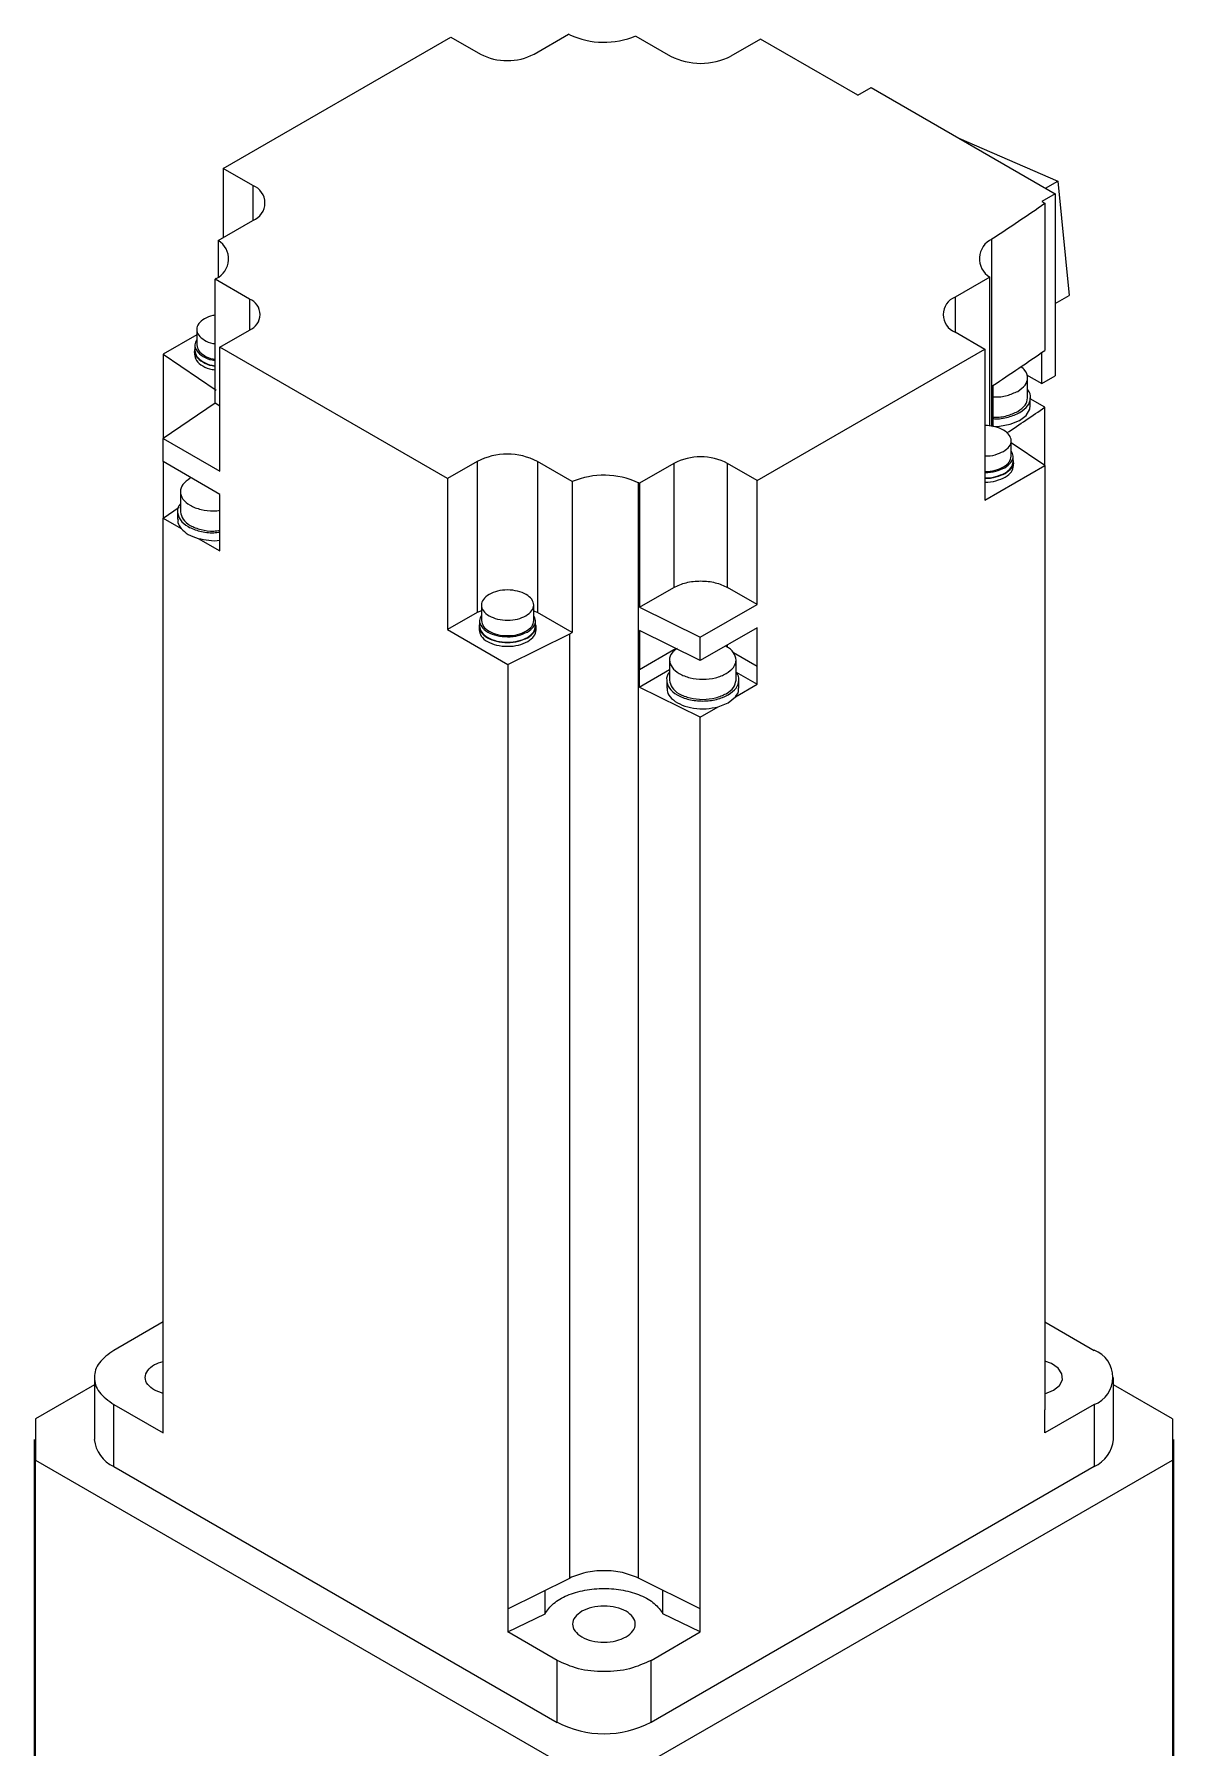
# Model space of a CAD drawing. Header units: millimetres. Extents: x 0 to 597, y 0 to 420.
# Drawn here: x 368.82 to 376.82, y 182.45 to 194.48 of the extents above; entities that cross this region are included whole.
import ezdxf

# ---------------------------------------------------------------- set-up
doc = ezdxf.new("R2010")
doc.units = ezdxf.units.MM

msp = doc.modelspace()

# ---------------------------------------------------------------- linework, layer by layer
at = {"color": 7, "linetype": 'Continuous', "lineweight": 25}
for p, q in [((370.151, 193.541), (371.749, 194.464)), ((371.749, 194.464), (371.956, 194.344)), ((372.334, 194.344), (372.575, 194.483)), ((372.583, 194.479), (372.575, 194.483)), ((373.047, 194.471), (373.29, 194.33)), ((373.922, 194.45), (373.715, 194.33)), ((374.606, 194.055), (373.922, 194.45)), ((374.606, 194.055), (374.7, 194.11)), ((374.7, 194.11), (375.992, 193.364)), ((375.316, 193.754), (376.009, 193.452)), ((370.358, 193.421), (370.151, 193.541)), ((370.151, 193.541), (370.151, 193.057)), ((375.992, 193.364), (375.897, 193.31)), ((375.924, 193.403), (376.009, 193.452)), ((375.992, 193.364), (375.992, 192.085)), ((376.009, 193.452), (376.09, 192.649)), ((375.897, 193.31), (375.919, 193.297)), ((375.919, 193.297), (375.919, 192.263)), ((370.115, 193.036), (370.358, 193.176)), ((370.115, 193.036), (370.115, 192.778)), ((370.1, 192.768), (370.093, 192.763)), ((370.335, 192.624), (370.093, 192.763)), ((370.093, 191.892), (370.093, 192.763)), ((375.533, 192.778), (375.289, 192.638)), ((375.533, 191.731), (375.533, 192.778)), ((375.992, 192.593), (376.09, 192.649)), ((369.965, 192.411), (369.965, 192.301)), ((370.127, 192.287), (370.335, 192.406)), ((375.289, 192.393), (375.497, 192.273)), ((369.965, 192.372), (369.728, 192.236)), ((369.948, 192.264), (369.948, 192.236)), ((369.951, 192.302), (369.951, 192.263)), ((371.725, 191.364), (370.127, 192.287)), ((370.127, 191.416), (370.127, 192.287)), ((373.899, 191.35), (375.497, 192.273)), ((375.497, 192.273), (375.497, 191.211)), ((369.728, 192.236), (370.1, 191.985)), ((369.728, 192.236), (369.728, 191.646)), ((375.897, 192.031), (375.897, 192.248)), ((375.79, 192.092), (375.897, 192.031)), ((375.797, 191.93), (375.797, 192.072)), ((375.897, 192.031), (375.992, 192.085)), ((375.554, 192.016), (375.554, 191.744)), ((375.817, 191.876), (375.817, 191.93)), ((375.919, 191.865), (375.817, 191.924)), ((370.093, 191.892), (369.728, 191.646)), ((370.127, 191.873), (370.093, 191.892)), ((375.919, 191.455), (375.919, 191.865)), ((375.553, 191.743), (375.553, 191.729)), ((369.728, 191.483), (369.728, 191.646)), ((369.728, 191.646), (370.127, 191.416)), ((375.683, 191.52), (375.683, 191.629)), ((375.919, 191.455), (375.683, 191.615)), ((370.127, 191.252), (369.728, 191.483)), ((369.728, 191.483), (369.728, 191.085)), ((371.933, 191.484), (371.725, 191.364)), ((371.933, 191.484), (371.933, 190.422)), ((372.601, 191.343), (372.357, 191.484)), ((372.357, 191.484), (372.357, 190.422)), ((373.314, 191.47), (373.073, 191.331)), ((373.314, 191.47), (373.314, 190.599)), ((373.899, 191.35), (373.691, 191.47)), ((373.691, 190.599), (373.691, 191.47)), ((375.497, 191.211), (375.919, 191.455)), ((375.696, 191.482), (375.696, 191.52)), ((375.699, 191.454), (375.699, 191.482)), ((375.919, 191.455), (375.919, 184.825)), ((371.725, 191.364), (371.725, 190.303)), ((372.601, 191.343), (372.601, 190.282)), ((373.065, 183.643), (373.065, 191.335)), ((373.073, 191.331), (373.073, 190.46)), ((373.899, 190.479), (373.899, 191.35)), ((369.85, 191.271), (369.85, 191.129)), ((370.127, 190.98), (370.127, 191.252)), ((369.728, 191.085), (369.841, 191.162)), ((369.728, 191.085), (369.855, 191.012)), ((369.728, 184.825), (369.728, 191.085)), ((369.83, 191.13), (369.83, 191.075)), ((369.975, 190.943), (370.127, 190.855)), ((370.127, 190.855), (370.127, 190.98)), ((373.073, 190.46), (373.314, 190.599)), ((373.899, 190.479), (373.691, 190.599)), ((371.963, 190.475), (371.963, 190.366)), ((372.33, 190.366), (372.33, 190.475)), ((373.073, 190.46), (373.499, 190.249)), ((373.499, 190.249), (373.899, 190.479)), ((371.933, 190.422), (371.725, 190.303)), ((371.963, 190.434), (371.933, 190.422)), ((371.95, 190.367), (371.95, 190.328)), ((372.357, 190.422), (372.33, 190.433)), ((372.343, 190.328), (372.343, 190.367)), ((372.601, 190.282), (372.357, 190.422)), ((371.725, 190.303), (372.148, 190.059)), ((371.947, 190.328), (371.947, 190.301)), ((372.148, 190.059), (372.583, 190.273)), ((372.347, 190.301), (372.347, 190.328)), ((372.583, 190.273), (372.601, 190.282)), ((372.583, 183.643), (372.583, 190.273)), ((373.499, 190.086), (373.073, 190.297)), ((373.073, 190.297), (373.073, 190.024)), ((373.899, 190.316), (373.499, 190.086)), ((373.499, 190.086), (373.499, 190.249)), ((373.899, 190.044), (373.899, 190.316)), ((373.073, 190.024), (373.314, 190.164)), ((372.148, 190.059), (372.148, 183.428)), ((373.071, 190.025), (373.071, 189.9)), ((373.071, 189.9), (373.284, 190.023)), ((373.284, 190.09), (373.284, 189.948)), ((373.751, 189.948), (373.751, 190.09)), ((373.751, 190.004), (373.899, 189.919)), ((373.899, 189.919), (373.899, 190.044)), ((373.499, 189.688), (373.071, 189.9)), ((373.264, 189.948), (373.264, 189.893)), ((373.746, 189.831), (373.899, 189.919)), ((373.771, 189.893), (373.771, 189.948)), ((373.499, 189.688), (373.626, 189.761)), ((373.626, 189.761), (373.696, 189.79)), ((373.696, 189.79), (373.746, 189.831)), ((373.499, 183.428), (373.499, 189.688)), ((369.728, 185.442), (369.383, 185.242)), ((375.919, 185.442), (376.265, 185.242)), ((369.246, 185.052), (369.246, 184.616)), ((376.402, 184.616), (376.402, 185.052)), ((369.246, 185), (368.832, 184.761)), ((369.728, 184.939), (369.668, 184.962)), ((376.816, 184.761), (376.402, 185)), ((369.383, 184.426), (369.383, 184.861)), ((369.383, 184.861), (369.729, 184.662)), ((369.728, 184.825), (369.729, 184.825)), ((369.729, 184.662), (369.729, 184.825)), ((376.265, 184.861), (375.919, 184.662)), ((375.919, 184.825), (375.919, 184.825)), ((375.919, 184.662), (375.919, 184.825)), ((376.265, 184.861), (376.265, 184.426)), ((368.832, 184.761), (368.832, 184.472)), ((376.816, 184.761), (376.816, 184.472)), ((368.824, 184.617), (368.824, 181.98)), ((376.824, 181.895), (376.824, 184.617)), ((368.832, 184.472), (372.573, 182.312)), ((368.832, 182.131), (368.832, 184.472)), ((373.074, 182.312), (376.816, 184.472)), ((376.816, 184.472), (376.816, 181.75)), ((369.383, 184.426), (372.494, 182.63)), ((376.265, 184.426), (373.154, 182.63)), ((372.148, 183.428), (372.583, 183.643)), ((373.499, 183.428), (373.065, 183.643)), ((372.41, 183.393), (372.41, 183.557)), ((373.238, 183.393), (373.238, 183.557)), ((372.148, 183.428), (372.148, 183.428)), ((372.148, 183.428), (372.148, 183.265)), ((372.148, 183.265), (372.41, 183.393)), ((373.5, 183.265), (373.238, 183.393)), ((373.499, 183.428), (373.5, 183.428)), ((373.5, 183.265), (373.5, 183.428)), ((372.494, 183.065), (372.148, 183.265)), ((373.154, 183.065), (373.5, 183.265)), ((372.494, 182.63), (372.494, 183.065)), ((373.154, 182.63), (373.154, 183.065))]:
    msp.add_line(p, q, dxfattribs=at)
at = {"color": 8, "linetype": 'Continuous', "lineweight": 25}
for p, q in [((370.358, 193.421), (370.358, 193.176)), ((375.547, 191.729), (375.547, 193.046)), ((370.335, 192.624), (370.335, 192.406)), ((375.289, 192.638), (375.289, 192.393)), ((373.314, 190.164), (373.339, 190.173)), ((373.691, 190.177), (373.691, 190.196)), ((373.899, 190.044), (373.733, 190.139))]:
    msp.add_line(p, q, dxfattribs=at)
at = {"color": 7, "linetype": 'Continuous', "lineweight": 25, "flags": 128}
for points in [[(375.553, 191.73), (375.601, 191.731), (375.676, 191.745), (375.74, 191.771), (375.788, 191.807), (375.813, 191.85), (375.817, 191.876)], [(373.073, 191.331), (373.072, 191.331), (373.071, 191.332), (373.07, 191.332), (373.069, 191.333), (373.068, 191.333), (373.067, 191.334), (373.066, 191.334), (373.065, 191.335)], [(375.979, 184.962), (376.021, 184.996), (376.042, 185.036), (376.039, 185.078), (376.013, 185.117), (375.966, 185.149), (375.919, 185.166)], [(375.919, 184.938), (375.92, 184.938), (375.979, 184.962)]]:
    msp.add_lwpolyline(points, dxfattribs=at)
at = {"color": 7, "linetype": 'Continuous', "lineweight": 25}
for centre, radius, start, end in [((372.825, 195.006), 0.579, 245.3423, 292.5785), ((372.145, 194.708), 0.41, 242.61, 297.3903), ((373.503, 194.74), 0.461, 242.6096, 297.391), ((370.312, 193.299), 0.131, 290.7819, 69.2161), ((361.388, 214.43), 25.647, 303.5105, 304.5129), ((370.036, 192.906), 0.152, 295.1124, 58.6565), ((375.612, 192.908), 0.152, 115.1126, 238.6564), ((370.293, 192.515), 0.116, 290.7835, 69.2154), ((375.336, 192.515), 0.131, 110.7822, 249.2158), ((361.396, 213.384), 25.632, 303.5285, 304.5131), ((361.361, 213.038), 25.695, 303.7922, 304.5123), ((372.145, 191.074), 0.461, 62.6089, 117.3909), ((373.503, 191.106), 0.41, 62.6102, 117.3903), ((372.823, 190.808), 0.579, 65.3424, 112.5784), ((376.193, 185.052), 0.204, 290.7819, 69.2176), ((369.479, 184.64), 0.235, 185.6967, 245.6241), ((376.168, 184.64), 0.235, 294.3736, 354.3039), ((372.824, 183.267), 0.717, 242.609, 297.3912)]:
    msp.add_arc(centre, radius, start, end, dxfattribs=at)
for points, knots in [([(370.093, 192.51), (370.088, 192.51), (370.059, 192.507), (370.037, 192.495), (370.018, 192.485)], [0, 0, 0, 0, 0.179585, 1, 1, 1, 1]), ([(370.018, 192.485), (370.003, 192.475), (369.973, 192.453), (369.96, 192.411), (369.974, 192.369), (370.015, 192.335), (370.059, 192.314), (370.088, 192.312), (370.093, 192.311)], [0, 0, 0, 0, 0.1916099, 0.3832117, 0.5748208, 0.7664307, 0.9580406, 1, 1, 1, 1]), ([(369.951, 192.273), (369.95, 192.27), (369.943, 192.252), (369.96, 192.218), (370.003, 192.181), (370.053, 192.158), (370.086, 192.155), (370.093, 192.154)], [0, 0, 0, 0, 0.0624943, 0.3479802, 0.6334337, 0.9189158, 1, 1, 1, 1]), ([(369.965, 192.34), (369.959, 192.328), (369.945, 192.3), (369.962, 192.257), (370.006, 192.22), (370.054, 192.198), (370.086, 192.195), (370.093, 192.194)], [0, 0, 0, 0, 0.213971, 0.454203, 0.69444, 0.934676, 1, 1, 1, 1]), ([(369.951, 192.264), (369.954, 192.249), (369.96, 192.219), (370.006, 192.182), (370.054, 192.16), (370.086, 192.157), (370.093, 192.156)], [0, 0, 0, 0, 0.305627, 0.611261, 0.916894, 1, 1, 1, 1]), ([(369.965, 192.302), (369.968, 192.288), (369.973, 192.26), (370.016, 192.226), (370.059, 192.205), (370.088, 192.203), (370.093, 192.202)], [0, 0, 0, 0, 0.310656, 0.621314, 0.931971, 1, 1, 1, 1]), ([(369.948, 192.236), (369.951, 192.221), (369.957, 192.191), (370.004, 192.153), (370.053, 192.131), (370.086, 192.128), (370.093, 192.127)], [0, 0, 0, 0, 0.304516, 0.608998, 0.913511, 1, 1, 1, 1]), ([(375.729, 191.976), (375.748, 191.99), (375.787, 192.018), (375.802, 192.071), (375.79, 192.118), (375.761, 192.14), (375.75, 192.149)], [0, 0, 0, 0, 0.279108, 0.55821, 0.837315, 1, 1, 1, 1]), ([(375.554, 191.938), (375.558, 191.938), (375.591, 191.934), (375.657, 191.944), (375.705, 191.966), (375.729, 191.976)], [0, 0, 0, 0, 0.052188, 0.526087, 1, 1, 1, 1]), ([(375.729, 191.835), (375.749, 191.849), (375.788, 191.877), (375.794, 191.912), (375.797, 191.93)], [0, 0, 0, 0, 0.500006, 1, 1, 1, 1]), ([(375.743, 191.827), (375.764, 191.842), (375.806, 191.872), (375.821, 191.929), (375.816, 191.97), (375.798, 191.986), (375.797, 191.987)], [0, 0, 0, 0, 0.331889, 0.663774, 0.995648, 1, 1, 1, 1]), ([(375.554, 191.797), (375.558, 191.796), (375.591, 191.792), (375.657, 191.803), (375.705, 191.824), (375.729, 191.835)], [0, 0, 0, 0, 0.052188, 0.526087, 1, 1, 1, 1]), ([(375.554, 191.785), (375.558, 191.785), (375.593, 191.78), (375.665, 191.792), (375.717, 191.815), (375.743, 191.827)], [0, 0, 0, 0, 0.048266, 0.524132, 1, 1, 1, 1]), ([(375.629, 191.554), (375.644, 191.565), (375.674, 191.587), (375.687, 191.629), (375.673, 191.67), (375.632, 191.706), (375.572, 191.728), (375.522, 191.737), (375.498, 191.735), (375.497, 191.734)], [0, 0, 0, 0, 0.165564, 0.331123, 0.496686, 0.66225, 0.827814, 0.993377, 1, 1, 1, 1]), ([(375.497, 191.523), (375.498, 191.523), (375.522, 191.52), (375.573, 191.529), (375.61, 191.546), (375.629, 191.554)], [0, 0, 0, 0, 0.019588, 0.509783, 1, 1, 1, 1]), ([(375.639, 191.44), (375.654, 191.451), (375.686, 191.475), (375.702, 191.519), (375.689, 191.546), (375.683, 191.559)], [0, 0, 0, 0, 0.345954, 0.691893, 1, 1, 1, 1]), ([(375.497, 191.415), (375.498, 191.414), (375.522, 191.412), (375.573, 191.42), (375.61, 191.437), (375.629, 191.445)], [0, 0, 0, 0, 0.019588, 0.509783, 1, 1, 1, 1]), ([(375.497, 191.407), (375.498, 191.407), (375.524, 191.404), (375.578, 191.413), (375.618, 191.431), (375.639, 191.44)], [0, 0, 0, 0, 0.0182873, 0.509137, 1, 1, 1, 1]), ([(375.629, 191.445), (375.644, 191.456), (375.675, 191.478), (375.68, 191.506), (375.683, 191.52)], [0, 0, 0, 0, 0.500008, 1, 1, 1, 1]), ([(375.639, 191.402), (375.655, 191.413), (375.688, 191.437), (375.693, 191.467), (375.696, 191.482)], [0, 0, 0, 0, 0.50001, 1, 1, 1, 1]), ([(375.641, 191.4), (375.657, 191.412), (375.689, 191.436), (375.705, 191.47), (375.697, 191.488), (375.696, 191.492)], [0, 0, 0, 0, 0.450664, 0.901314, 1, 1, 1, 1]), ([(375.641, 191.373), (375.658, 191.385), (375.691, 191.409), (375.697, 191.439), (375.699, 191.455)], [0, 0, 0, 0, 0.500008, 1, 1, 1, 1]), ([(369.919, 191.366), (369.899, 191.352), (369.861, 191.325), (369.844, 191.271), (369.862, 191.218), (369.914, 191.173), (369.992, 191.144), (370.069, 191.133), (370.113, 191.139), (370.127, 191.141)], [0, 0, 0, 0, 0.154054, 0.308104, 0.462168, 0.616214, 0.770272, 0.924325, 1, 1, 1, 1]), ([(375.497, 191.369), (375.498, 191.369), (375.524, 191.366), (375.578, 191.375), (375.618, 191.393), (375.639, 191.402)], [0, 0, 0, 0, 0.0182873, 0.509137, 1, 1, 1, 1]), ([(375.497, 191.367), (375.498, 191.367), (375.524, 191.364), (375.579, 191.373), (375.62, 191.391), (375.641, 191.4)], [0, 0, 0, 0, 0.018029, 0.50901, 1, 1, 1, 1]), ([(375.497, 191.34), (375.498, 191.339), (375.524, 191.336), (375.579, 191.346), (375.62, 191.364), (375.641, 191.373)], [0, 0, 0, 0, 0.018029, 0.50901, 1, 1, 1, 1]), ([(369.85, 191.186), (369.85, 191.186), (369.831, 191.17), (369.826, 191.129), (369.843, 191.072), (369.9, 191.023), (369.984, 190.992), (370.066, 190.979), (370.113, 190.986), (370.127, 190.988)], [0, 0, 0, 0, 0.002386, 0.185352, 0.368311, 0.551281, 0.734251, 0.91721, 1, 1, 1, 1]), ([(369.833, 191.075), (369.832, 191.068), (369.83, 191.047), (369.845, 191.026), (369.855, 191.012)], [0, 0, 0, 0, 0.30723, 1, 1, 1, 1]), ([(369.85, 191.13), (369.854, 191.112), (369.861, 191.077), (369.915, 191.032), (369.992, 191.003), (370.069, 190.991), (370.113, 190.998), (370.127, 191)], [0, 0, 0, 0, 0.222669, 0.445312, 0.667973, 0.890626, 1, 1, 1, 1]), ([(369.855, 191.012), (369.87, 190.998), (369.899, 190.969), (369.95, 190.952), (369.975, 190.943)], [0, 0, 0, 0, 0.4999773, 1, 1, 1, 1]), ([(369.975, 190.943), (369.999, 190.938), (370.048, 190.928), (370.102, 190.926), (370.127, 190.931), (370.127, 190.931)], [0, 0, 0, 0, 0.49716, 0.994308, 1, 1, 1, 1]), ([(372.276, 190.4), (372.291, 190.411), (372.321, 190.433), (372.335, 190.475), (372.321, 190.517), (372.28, 190.552), (372.219, 190.575), (372.147, 190.584), (372.074, 190.576), (372.036, 190.559), (372.017, 190.55)], [0, 0, 0, 0, 0.125, 0.249996, 0.374996, 0.499996, 0.624997, 0.749997, 0.875, 1, 1, 1, 1]), ([(373.314, 190.599), (373.342, 190.612), (373.397, 190.637), (373.503, 190.648), (373.609, 190.637), (373.664, 190.612), (373.691, 190.599)], [0, 0, 0, 0, 0.250002, 0.500008, 0.750011, 1, 1, 1, 1]), ([(372.017, 190.55), (372.002, 190.539), (371.972, 190.517), (371.959, 190.475), (371.973, 190.434), (372.014, 190.398), (372.075, 190.375), (372.147, 190.367), (372.22, 190.374), (372.257, 190.392), (372.276, 190.4)], [0, 0, 0, 0, 0.125, 0.250003, 0.375003, 0.500004, 0.625004, 0.750004, 0.875, 1, 1, 1, 1]), ([(371.95, 190.338), (371.949, 190.335), (371.942, 190.317), (371.959, 190.283), (372.001, 190.244), (372.068, 190.219), (372.146, 190.21), (372.226, 190.218), (372.268, 190.237), (372.288, 190.246)], [0, 0, 0, 0, 0.035211, 0.196006, 0.356812, 0.517603, 0.678398, 0.839204, 1, 1, 1, 1]), ([(371.963, 190.405), (371.957, 190.392), (371.944, 190.365), (371.961, 190.322), (372.004, 190.284), (372.07, 190.259), (372.146, 190.25), (372.225, 190.258), (372.266, 190.277), (372.286, 190.286)], [0, 0, 0, 0, 0.129256, 0.274389, 0.419511, 0.564634, 0.709754, 0.854876, 1, 1, 1, 1]), ([(371.963, 190.366), (371.966, 190.352), (371.972, 190.325), (372.014, 190.289), (372.075, 190.266), (372.147, 190.258), (372.22, 190.265), (372.257, 190.283), (372.276, 190.291)], [0, 0, 0, 0, 0.166667, 0.333335, 0.500004, 0.666671, 0.833332, 1, 1, 1, 1]), ([(372.276, 190.291), (372.292, 190.302), (372.323, 190.324), (372.328, 190.352), (372.33, 190.366)], [0, 0, 0, 0, 0.500011, 1, 1, 1, 1]), ([(372.286, 190.286), (372.302, 190.298), (372.334, 190.321), (372.349, 190.365), (372.336, 190.392), (372.33, 190.405)], [0, 0, 0, 0, 0.3459391, 0.6918726, 1, 1, 1, 1]), ([(372.288, 190.246), (372.304, 190.258), (372.336, 190.282), (372.352, 190.317), (372.345, 190.335), (372.343, 190.338)], [0, 0, 0, 0, 0.45066, 0.901347, 1, 1, 1, 1]), ([(371.947, 190.301), (371.95, 190.286), (371.956, 190.256), (372.002, 190.217), (372.068, 190.191), (372.147, 190.183), (372.226, 190.191), (372.268, 190.21), (372.288, 190.219)], [0, 0, 0, 0, 0.166663, 0.333339, 0.499997, 0.666661, 0.833335, 1, 1, 1, 1]), ([(371.95, 190.328), (371.953, 190.313), (371.959, 190.284), (372.004, 190.246), (372.069, 190.22), (372.147, 190.212), (372.225, 190.22), (372.266, 190.239), (372.286, 190.248)], [0, 0, 0, 0, 0.166676, 0.333342, 0.500007, 0.666669, 0.833333, 1, 1, 1, 1]), ([(372.286, 190.248), (372.302, 190.26), (372.335, 190.283), (372.341, 190.313), (372.343, 190.328)], [0, 0, 0, 0, 0.500004, 1, 1, 1, 1]), ([(372.288, 190.219), (372.305, 190.231), (372.339, 190.255), (372.344, 190.286), (372.347, 190.301)], [0, 0, 0, 0, 0.499985, 1, 1, 1, 1]), ([(373.333, 190.168), (373.321, 190.159), (373.291, 190.137), (373.279, 190.089), (373.296, 190.037), (373.348, 189.992), (373.426, 189.962), (373.517, 189.951), (373.61, 189.961), (373.658, 189.983), (373.682, 189.994)], [0, 0, 0, 0, 0.081194, 0.212456, 0.343712, 0.474963, 0.606226, 0.737482, 0.868744, 1, 1, 1, 1]), ([(373.682, 189.994), (373.701, 190.008), (373.739, 190.036), (373.757, 190.09), (373.737, 190.141), (373.705, 190.176), (373.678, 190.186), (373.675, 190.187)], [0, 0, 0, 0, 0.244494, 0.488998, 0.733495, 0.978, 1, 1, 1, 1]), ([(373.284, 190.004), (373.284, 190.004), (373.265, 189.988), (373.26, 189.947), (373.276, 189.891), (373.334, 189.842), (373.418, 189.809), (373.517, 189.798), (373.618, 189.809), (373.67, 189.832), (373.696, 189.844)], [0, 0, 0, 0, 0.001859, 0.144451, 0.287046, 0.429629, 0.572224, 0.714819, 0.857411, 1, 1, 1, 1]), ([(373.696, 189.844), (373.717, 189.86), (373.759, 189.89), (373.774, 189.947), (373.769, 189.988), (373.751, 190.004), (373.751, 190.004)], [0, 0, 0, 0, 0.332893, 0.665786, 0.99869, 1, 1, 1, 1]), ([(373.267, 189.894), (373.267, 189.881), (373.269, 189.851), (373.307, 189.807), (373.37, 189.771), (373.452, 189.749), (373.542, 189.744), (373.598, 189.756), (373.626, 189.761)], [0, 0, 0, 0, 0.1314647, 0.3051658, 0.4788769, 0.6525903, 0.8262942, 1, 1, 1, 1]), ([(373.284, 189.948), (373.287, 189.93), (373.294, 189.895), (373.348, 189.85), (373.426, 189.82), (373.517, 189.81), (373.61, 189.82), (373.658, 189.842), (373.682, 189.853)], [0, 0, 0, 0, 0.166665, 0.333324, 0.499997, 0.666663, 0.833335, 1, 1, 1, 1]), ([(373.682, 189.853), (373.702, 189.867), (373.741, 189.894), (373.747, 189.93), (373.751, 189.948)], [0, 0, 0, 0, 0.499989, 1, 1, 1, 1]), ([(373.746, 189.831), (373.758, 189.847), (373.773, 189.867), (373.768, 189.889), (373.768, 189.893)], [0, 0, 0, 0, 0.7896229, 1, 1, 1, 1]), ([(369.383, 185.242), (369.344, 185.215), (369.268, 185.159), (369.235, 185.052), (369.268, 184.945), (369.344, 184.889), (369.383, 184.861)], [0, 0, 0, 0, 0.25, 0.499995, 0.750003, 1, 1, 1, 1]), ([(369.668, 184.962), (369.65, 184.975), (369.614, 185.001), (369.598, 185.052), (369.615, 185.101), (369.661, 185.143), (369.707, 185.158), (369.728, 185.165)], [0, 0, 0, 0, 0.206557, 0.413127, 0.619695, 0.826263, 1, 1, 1, 1]), ([(373.065, 183.643), (373.029, 183.658), (372.957, 183.687), (372.824, 183.699), (372.691, 183.687), (372.619, 183.658), (372.583, 183.643)], [0, 0, 0, 0, 0.249991, 0.499996, 0.749999, 1, 1, 1, 1]), ([(372.41, 183.393), (372.427, 183.418), (372.462, 183.467), (372.562, 183.525), (372.686, 183.562), (372.824, 183.574), (372.962, 183.562), (373.085, 183.525), (373.185, 183.467), (373.22, 183.418), (373.238, 183.393)], [0, 0, 0, 0, 0.125, 0.25, 0.375, 0.499998, 0.625, 0.749998, 0.874998, 1, 1, 1, 1]), ([(372.668, 183.41), (372.65, 183.397), (372.614, 183.371), (372.598, 183.32), (372.615, 183.27), (372.664, 183.228), (372.737, 183.2), (372.824, 183.19), (372.911, 183.199), (372.957, 183.22), (372.979, 183.23)], [0, 0, 0, 0, 0.125002, 0.249997, 0.374999, 0.500004, 0.624997, 0.749999, 0.875, 1, 1, 1, 1]), ([(372.979, 183.23), (372.997, 183.243), (373.033, 183.27), (373.049, 183.32), (373.032, 183.37), (372.983, 183.412), (372.91, 183.44), (372.824, 183.45), (372.736, 183.441), (372.691, 183.42), (372.668, 183.41)], [0, 0, 0, 0, 0.125, 0.250002, 0.375003, 0.499996, 0.625001, 0.750002, 0.874998, 1, 1, 1, 1]), ([(373.154, 183.065), (373.106, 183.043), (373.009, 182.999), (372.824, 182.98), (372.638, 182.999), (372.542, 183.043), (372.494, 183.065)], [0, 0, 0, 0, 0.249997, 0.499997, 0.750004, 1, 1, 1, 1])]:
    msp.add_open_spline(points, degree=3, knots=knots, dxfattribs=at)

doc.saveas('drawing.dxf')
